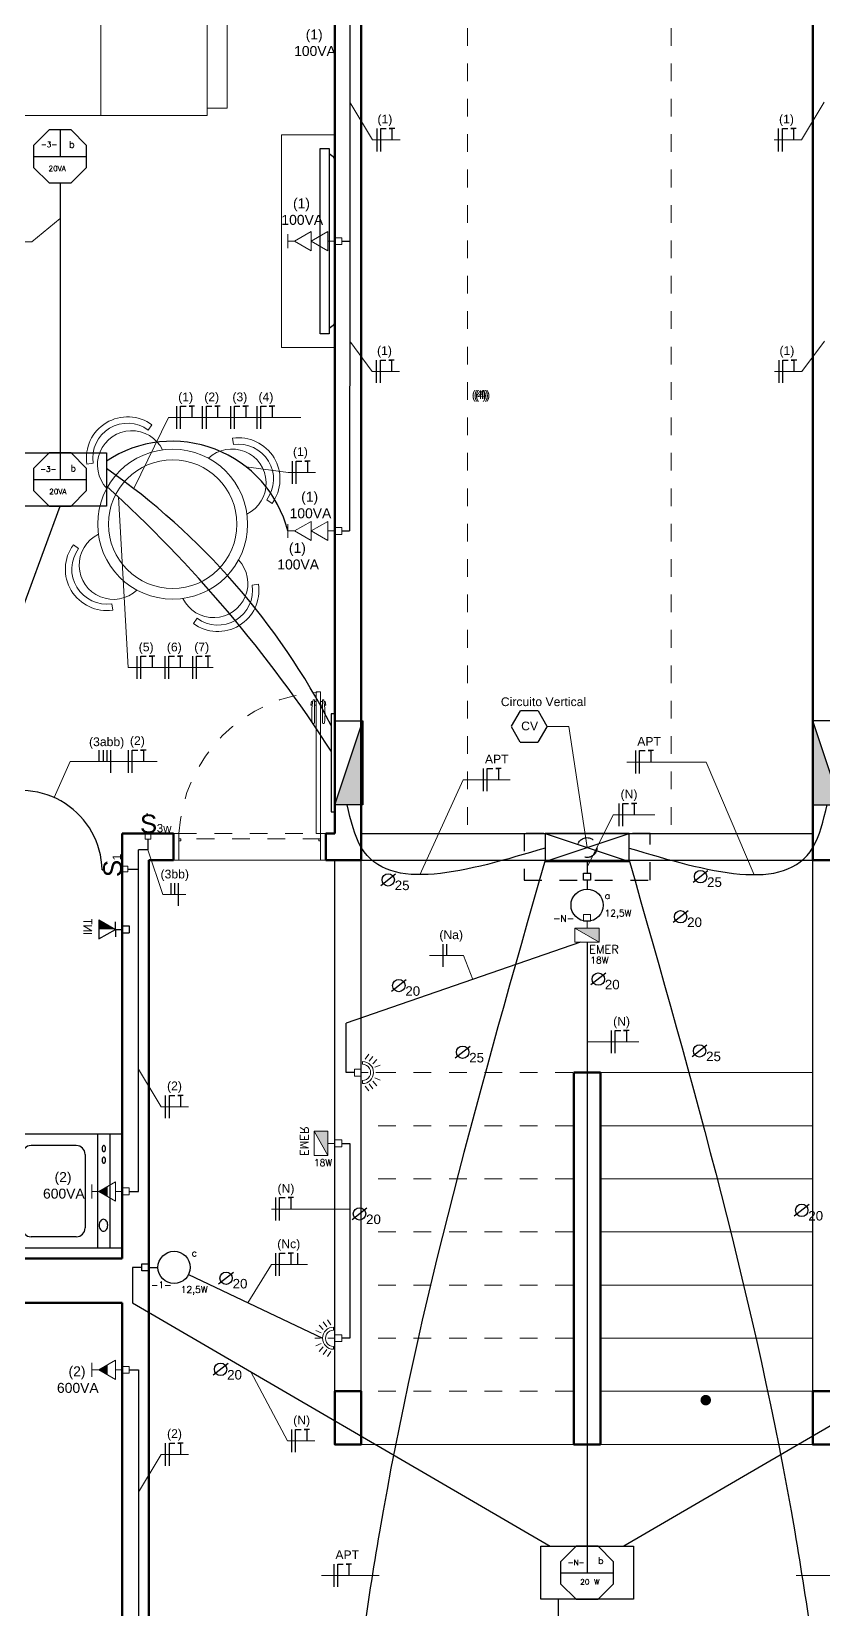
# Model space of a CAD drawing. Header units: inches. Extents: x 179598 to 179981, y 9195975 to 9196075.
# Drawn here: x 179669.38 to 179673.85, y 9196028.89 to 9196037.8 of the extents above; entities that cross this region are included whole.
import ezdxf

# ---------------------------------------------------------------- set-up
doc = ezdxf.new("R2010")
doc.units = ezdxf.units.IN
doc.header["$LTSCALE"] = 0.05
doc.header["$MEASUREMENT"] = 0
for name, pattern in [('CONTINU', [0]), ('DASH2', [0.75, 0.5, -0.25]), ('DASHED2', [0.375, 0.25, -0.125]), ('HIDDEN', [0.375, 0.25, -0.125]), ('HIDDEN2', [0.1875, 0.125, -0.0625])]:
    doc.linetypes.add(name, pattern=pattern)
for name, color, linetype, lineweight in [('Comunicação', 170, 'Continuous', 30), ('Eletrodutos', 220, 'Continuous', 25), ('ESQUADRIA', 7, 'Continuous', 5), ('FNT', 30, 'Continuous', 25), ('HACHURA', 7, 'Continuous', 0), ('HASTES', 250, 'Continuous', 25), ('NOTAS', 180, 'Continuous', 25), ('PAREDE', 7, 'Continuous', 50), ('PISO', 7, 'Continuous', 5), ('PROJEÇÃO', 7, 'DASHED2', 0), ('TamanhoEletroduto', 174, 'Continuous', 30)]:
    doc.layers.add(name, color=color, linetype=linetype, lineweight=lineweight)
for name, color, linetype in [('Electric', 10, 'Continuous'), ('ILUMINAÇÃO', 3, 'Continuous'), ('LAYOUT', 7, 'CONTINU'), ('LAYOUT_A. MOLHADAS', 7, 'Continuous'), ('PTF', 1, 'Continuous'), ('PTO', 1, 'Continuous'), ('TEP', 40, 'DASH2')]:
    doc.layers.add(name, color=color, linetype=linetype)
doc.styles.add('Cota', font='arial.ttf')
doc.styles.add('romans', font='romans.shx', dxfattribs={"width": 1.4})
doc.styles.get("Standard").update_dxf_attribs({"font": ''})
doc.styles.get('Standard').set_extended_font_data('txt.shx')

# ---------------------------------------------------------------- blocks, each defined once
blk = doc.blocks.new('maquina_lavar')
at = {"layer": 'LAYOUT_A. MOLHADAS'}
for p, q in [((0, 0.2975), (0, -0.2975)), ((0.635, 0.3225), (0.025, 0.3225)), ((0.495, 0.3225), (0.495, -0.3225)), ((0.565, 0.3225), (0.565, -0.3225)), ((0.635, 0.3225), (0.635, -0.3225)), ((0.07, 0.2075), (0.07, -0.2075)), ((0.375, 0.2575), (0.12, 0.2575)), ((0.425, 0.2075), (0.425, -0.2075)), ((0.375, -0.2575), (0.12, -0.2575)), ((0.635, -0.3225), (0.025, -0.3225))]:
    blk.add_line(p, q, dxfattribs=at)
for points in [[(0.5311, 0.2576, 0.158104), (0.5277, 0.2565, 0.106506), (0.5242, 0.2526, 0.071806), (0.5222, 0.2474, 0.05817), (0.5214, 0.2406, 0.05817), (0.5222, 0.2338, 0.071806), (0.5242, 0.2286, 0.106506), (0.5277, 0.2247, 0.158104), (0.5311, 0.2236, 0.158104), (0.5345, 0.2247, 0.106506), (0.5379, 0.2286, 0.071806), (0.54, 0.2338, 0.05817), (0.5408, 0.2406, 0.05817), (0.54, 0.2474, 0.071806), (0.5379, 0.2526, 0.106506), (0.5345, 0.2565, 0.158104)], [(0.5311, 0.192, 0.158104), (0.5277, 0.1909, 0.106506), (0.5242, 0.187, 0.071806), (0.5222, 0.1818, 0.05817), (0.5214, 0.175, 0.05817), (0.5222, 0.1682, 0.071806), (0.5242, 0.163, 0.106506), (0.5277, 0.1591, 0.158104), (0.5311, 0.158, 0.158104), (0.5345, 0.1591, 0.106506), (0.5379, 0.163, 0.071806), (0.54, 0.1682, 0.05817), (0.5408, 0.175, 0.05817), (0.54, 0.1818, 0.071806), (0.5379, 0.187, 0.106506), (0.5345, 0.1909, 0.158104)], [(0.5287, -0.1589, 0.132138), (0.5199, -0.1612, 0.106661), (0.5115, -0.1688, 0.083339), (0.5064, -0.1794, 0.072039), (0.5044, -0.1929, 0.072039), (0.5064, -0.2063, 0.083339), (0.5115, -0.2169, 0.106661), (0.5199, -0.2245, 0.132138), (0.5287, -0.2269, 0.132138), (0.5375, -0.2245, 0.106661), (0.5459, -0.2169, 0.083339), (0.551, -0.2063, 0.072039), (0.553, -0.1929, 0.072039), (0.551, -0.1794, 0.083339), (0.5459, -0.1688, 0.106661), (0.5375, -0.1612, 0.132138)]]:
    blk.add_lwpolyline(points, format="xyb", close=True, dxfattribs=at)
for centre, radius, start, end in [((0.025, 0.2975), 0.025, 90, 180), ((0.12, 0.2075), 0.05, 90, 180), ((0.375, 0.2075), 0.05, 0, 90), ((0.12, -0.2075), 0.05, 180, 270), ((0.375, -0.2075), 0.05, 270, 0), ((0.025, -0.2975), 0.025, 180, 270)]:
    blk.add_arc(centre, radius, start, end, dxfattribs=at)
blk = doc.blocks.new('PORTA80_PB')
at = {"layer": 'ESQUADRIA'}
for p, q in [((0.0036, 0.8955), (0.0002, 0.8755)), ((0.0105, 0.8955), (0.0036, 0.8955)), ((0.02, 0.9055), (0.0125, 0.9055)), ((0.02, 0.9055), (0.02, 0.7763)), ((0.03, 0.8955), (0.02, 0.8955)), ((0.055, 0.8955), (0.065, 0.8955)), ((0.065, 0.9055), (0.065, 0.7763)), ((0.065, 0.9055), (0.0725, 0.9055)), ((0.0745, 0.8955), (0.0814, 0.8955)), ((0.0814, 0.8955), (0.0848, 0.8755)), ((0.0075, 0.8755), (0.0002, 0.8755)), ((0.03, 0.8755), (0.02, 0.8755)), ((0.055, 0.8755), (0.065, 0.8755)), ((0.0775, 0.8755), (0.0848, 0.8755)), ((0.83, 0), (0.03, 0))]:
    blk.add_line(p, q, dxfattribs=at)
for points in [[(0.03, 0.15), (0.055, 0.15), (0.055, 0.95), (0.03, 0.95)], [(0, 0), (0.03, 0), (0.03, 0.15), (0, 0.15)], [(0.04, 0.11), (0.03, 0.11), (0.03, 0.12), (0.04, 0.12)], [(0.82, 0.12), (0.83, 0.12), (0.83, 0.11), (0.82, 0.11)], [(0.83, 0), (0.86, 0), (0.86, 0.15), (0.83, 0.15)]]:
    blk.add_lwpolyline(points, close=True, dxfattribs=at)
at = {"layer": 'ESQUADRIA', "linetype": 'HIDDEN2'}
blk.add_lwpolyline([(0.03, 0.12), (0.83, 0.12), (0.83, 0.15), (0.03, 0.15)], close=True, dxfattribs=at)
at = {"layer": 'ESQUADRIA'}
for centre, radius, start, end in [((0.4334, 0.8257), 0.4284, 169.26017, 186.65508), ((-0.3484, 0.8257), 0.4284, 353.34492, 10.73983), ((0.0139, 0.7771), 0.00614, 187.18725, 352.0859), ((0.0711, 0.7771), 0.00614, 187.9141, 352.81275)]:
    blk.add_arc(centre, radius, start, end, dxfattribs=at)
at = {"layer": 'ESQUADRIA', "linetype": 'HIDDEN', "ltscale": 0.4}
blk.add_arc((-0.0154, 0.1046), 0.8466, 3.07158, 86.92842, dxfattribs=at)
blk = doc.blocks.new('A$C71760755')
at = {"layer": 'LAYOUT', "lineweight": 20}
for p, q in [((0, 0.05), (0, 0.88)), ((0, 0.88), (1.76, 0.88)), ((1.76, 0.88), (1.76, 0.05)), ((0.14, 0), (0.14, 0.74)), ((0.14, 0.74), (1.62, 0.74)), ((0.88, 0.74), (0.88, 0)), ((1.62, 0.74), (1.62, 0)), ((0.14, 0.05), (0, 0.05)), ((1.62, 0.05), (1.76, 0.05)), ((0.14, 0), (1.62, 0))]:
    blk.add_line(p, q, dxfattribs=at)
blk = doc.blocks.new('A$C7D722421')
at = {"layer": 'LAYOUT', "lineweight": 20}
for points in [[(0.8981, 1.2136), (0.8649, 1.199, 0.666667), (0.5019, 1.192), (0.4682, 1.2053, -0.666667)], [(0.1378, 0.8649), (0.1232, 0.8981, 0.666667), (0.1315, 0.4682), (0.1448, 0.5019, -0.666667)], [(1.199, 0.4719), (1.2136, 0.4387, 0.666667), (1.2053, 0.8686), (1.192, 0.8349, -0.666667)], [(0.4719, 0.1378), (0.4387, 0.1232, 0.666667), (0.8686, 0.1315), (0.8349, 0.1448, -0.666667)]]:
    blk.add_lwpolyline(points, format="xyb", close=True, dxfattribs=at)
for radius in [0.4235, 0.363]:
    blk.add_circle((0.6684, 0.6684), radius, dxfattribs=at)
for centre, start, end in [((0.6857, 1.0745), 349.02539, 186.09004), ((0.2623, 0.6857), 79.02539, 276.09004), ((1.0745, 0.6511), 259.02539, 96.09004), ((0.6511, 0.2623), 169.02539, 6.09004)]:
    blk.add_arc(centre, 0.1936, start, end, dxfattribs=at)
blk = doc.blocks.new('A$C706E4DCE')
at = {"layer": 'LAYOUT'}
for p, q in [((0, 0), (0, 0.0498)), ((0, 0.0498), (1.046, 0.0498)), ((1.046, 0), (0, 0)), ((0.0462, 0.0728), (0.03, 0.0498)), ((0.0674, 0.0815), (0.9786, 0.0815)), ((0.9998, 0.0728), (1.016, 0.0498)), ((1.046, 0.0498), (1.046, 0))]:
    blk.add_line(p, q, dxfattribs=at)
for centre, start, end in [((0.0674, 0.0515), 90, 135), ((0.9786, 0.0515), 45, 90)]:
    blk.add_arc(centre, 0.03, start, end, dxfattribs=at)
blk = doc.blocks.new('Interruptor sensor de presença')
at = {"color": 1, "lineweight": 5}
for p, q in [((0, 0.0195), (-0.0391, 0.0195)), ((-0.0391, 0.0195), (-0.0391, -0.0195)), ((0, 0.0195), (0, -0.0195)), ((0.0388, 0), (0, 0)), ((0, -0.0195), (-0.0391, -0.0195))]:
    blk.add_line(p, q, dxfattribs=at)
at = {"color": 3, "lineweight": 5}
blk.add_arc((0.0065, 0.0001), 0.0625, 269.73081, 89.73081, dxfattribs=at)
at = {"layer": 'ILUMINAÇÃO', "lineweight": 5, "ltscale": 0.5}
for p, q in [((0.0217, 0.076), (0.0419, 0.1041)), ((0.0448, 0.0637), (0.065, 0.0918)), ((0.0068, 0.0626), (0.0068, 0.0471)), ((0.0647, 0.0494), (0.0884, 0.0747)), ((0.0765, 0.0299), (0.1068, 0.0428)), ((0.0814, 0.0005), (0.1127, 0.0005)), ((0.0068, -0.0449), (0.0069, -0.0624)), ((0.0217, -0.0757), (0.0419, -0.1038)), ((0.0448, -0.0635), (0.065, -0.0916)), ((0.0647, -0.0491), (0.0884, -0.0744)), ((0.0765, -0.0296), (0.1068, -0.0426)), ((0.0814, -0.0002), (0.1127, -0.0002))]:
    blk.add_line(p, q, dxfattribs=at)
blk.add_arc((0.0066, 0.0011), 0.046, 269.63464, 89.82699, dxfattribs=at)
blk = doc.blocks.new('TA60')
at = {"lineweight": 5}
for p, q in [((-0.139, 0.1), (0, 0.34)), ((-0.1, 0.44), (0.1, 0.44)), ((0, 0.44), (0, 0.34)), ((0.139, 0.1), (0, 0.34)), ((-0.139, 0.1), (0.139, 0.1)), ((-0.069, 0.22), (0.069, 0.22)), ((-0.05, 0), (-0.05, -0.1)), ((-0.05, 0), (0.05, 0)), ((0, 0.1), (0, 0)), ((0.05, 0), (0.05, -0.1)), ((-0.05, -0.1), (0.05, -0.1))]:
    blk.add_line(p, q, dxfattribs=at)
blk.add_lwpolyline([(0, 0.22, 0.139, 0, 0), (0, 0.34, 0, 0, 0)], format="xyseb", dxfattribs=at)
blk = doc.blocks.new('TTA30')
at = {"lineweight": 5}
for p, q in [((-0.139, 0.34), (0, 0.58)), ((-0.1, 0.68), (0.1, 0.68)), ((0, 0.68), (0, 0.58)), ((0.139, 0.34), (0, 0.58)), ((-0.139, 0.1), (0, 0.34)), ((-0.139, 0.34), (0.139, 0.34)), ((0.139, 0.1), (0, 0.34)), ((-0.139, 0.1), (0.139, 0.1)), ((-0.05, 0), (-0.05, -0.1)), ((-0.05, 0), (0.05, 0)), ((0, 0.1), (0, 0)), ((0.05, 0), (0.05, -0.1)), ((-0.05, -0.1), (0.05, -0.1))]:
    blk.add_line(p, q, dxfattribs=at)
blk = doc.blocks.new('TEL130')
for p, q in [((-0.139, 0.34), (0.139, 0.34)), ((-0.139, 0.34), (0, 0.1)), ((0.139, 0.34), (0, 0.1)), ((-0.05, 0), (-0.05, -0.1)), ((-0.05, 0), (0.05, 0)), ((0, 0.1), (0, 0)), ((0.05, 0), (0.05, -0.1)), ((-0.05, -0.1), (0.05, -0.1))]:
    blk.add_line(p, q)
blk.add_solid([(0, 0.34), (0, 0.1), (-0.139, 0.34)])
blk = doc.blocks.new('Iluminação1')
at = {"layer": 'ILUMINAÇÃO'}
for p, q in [((0, 0.15), (0, 0)), ((-0.15, 0), (0.15, 0))]:
    blk.add_line(p, q, dxfattribs=at)
blk.add_lwpolyline([(-0.0621, 0.15), (-0.15, 0.0621), (-0.15, -0.0621), (-0.0621, -0.15), (0.0621, -0.15), (0.15, -0.0621), (0.15, 0.0621), (0.0621, 0.15)], close=True, dxfattribs=at)
blk = doc.blocks.new('Iluminação2')
at = {"layer": 'ILUMINAÇÃO'}
for p, q in [((0, 0.15), (0, 0)), ((-0.15, 0), (0.15, 0))]:
    blk.add_line(p, q, dxfattribs=at)
for points in [[(-0.2621, 0.15), (0.2621, 0.15), (0.2621, -0.15), (-0.2621, -0.15)], [(-0.0621, 0.15), (-0.15, 0.0621), (-0.15, -0.0621), (-0.0621, -0.15), (0.0621, -0.15), (0.15, -0.0621), (0.15, 0.0621), (0.0621, 0.15)]]:
    blk.add_lwpolyline(points, close=True, dxfattribs=at)
blk = doc.blocks.new('QDC')
at = {"layer": 'Electric', "lineweight": 25}
h = blk.add_hatch(color=256, dxfattribs=at)
h.dxf.hatch_style = 1
h.paths.add_polyline_path([(0.3, 0), (-0.3, 0.2), (-0.3, 0)])
blk.add_line((-0.3, 0.2), (0.3, 0), dxfattribs=at)
for points in [[(-0.35, 0.2), (0.35, 0.2), (0.35, 0.225), (-0.35, 0.225)], [(-0.3, 0.2), (0.3, 0.2), (0.3, 0), (-0.3, 0)]]:
    blk.add_lwpolyline(points, close=True, dxfattribs=at)
blk = doc.blocks.new('Interruptor1W')
at = {"layer": 'ILUMINAÇÃO', "linetype": 'CONTINU', "lineweight": 20}
blk.add_lwpolyline([(179675.185, 9196027.421), (179675.224, 9196027.421), (179675.224, 9196027.46), (179675.185, 9196027.46)], close=True, dxfattribs=at)
at = {"layer": 'ILUMINAÇÃO', "linetype": 'CONTINU', "lineweight": 20, "attachment_point": 1, "style": 'Cota'}
for s, width, insert, char_height in [('S', 0.31922, (179675.149, 9196027.592), 0.128), ('1', 0.07511, (179675.265, 9196027.527), 0.0573)]:
    blk.add_mtext_dynamic_manual_height_columns(s, width=width, gutter_width=0.75, heights=[0], dxfattribs=dict(at, insert=insert, char_height=char_height))
blk = doc.blocks.new('Interruptor1')
at = {"layer": 'ILUMINAÇÃO', "linetype": 'CONTINU', "lineweight": 35}
blk.add_line((179678.133, 9196024.873), (179678.133, 9196024.883), dxfattribs=at)
at = {"layer": 'ILUMINAÇÃO', "linetype": 'CONTINU', "lineweight": 20}
blk.add_blockref('Interruptor1W', (2.933, -2.717), dxfattribs=at)
blk = doc.blocks.new('Interruptor3w')
at = {"layer": 'ILUMINAÇÃO', "linetype": 'CONTINU', "lineweight": 35}
blk.add_line((179682.1953, 9196035.1734), (179682.2027, 9196035.1734), dxfattribs=at)
at = {"layer": 'ILUMINAÇÃO', "linetype": 'CONTINU', "lineweight": 20}
blk.add_lwpolyline([(179682.0571, 9196035.1856), (179682.0571, 9196035.1537), (179682.089, 9196035.1537), (179682.089, 9196035.1856)], close=True, dxfattribs=at)
at = {"layer": 'ILUMINAÇÃO', "linetype": 'CONTINU', "lineweight": 20, "attachment_point": 1, "rotation": 270, "style": 'Cota'}
for s, width, insert, char_height in [('S', 0.319218, (179682.1967, 9196035.2149), 0.1043), ('3w', 0.07511, (179682.1432, 9196035.1199), 0.04682)]:
    blk.add_mtext_dynamic_manual_height_columns(s, width=width, gutter_width=0.75, heights=[0], dxfattribs=dict(at, insert=insert, char_height=char_height))
blk = doc.blocks.new('ie')
at = {"lineweight": 5}
for p, q in [((0, 0.05), (-0.1, 0.05)), ((-0.1, 0.05), (-0.1, -0.05)), ((0, 0.05), (0, -0.05)), ((0.1, 0), (0, 0)), ((0.1, 0.175), (0.1, -0.175)), ((0.1, 0.175), (0.3, 0.175)), ((0.1, -0.175), (0.3, 0.175)), ((0.3, 0.175), (0.3, -0.175)), ((0, -0.05), (-0.1, -0.05)), ((0.1, -0.175), (0.3, -0.175))]:
    blk.add_line(p, q, dxfattribs=at)
blk.add_solid([(0.1, 0.175), (0.3, 0.175), (0.1, -0.175), (0.2, 0)], dxfattribs=at)

msp = doc.modelspace()

# ---------------------------------------------------------------- hatches: boundary and pattern name
at = {"layer": 'HACHURA'}
h = msp.add_hatch(color=256, dxfattribs=at)
h.dxf.hatch_style = 1
edge = h.paths.add_edge_path()
edge.add_arc((179673.1894, 9196030.069), 0.03, 0, 360)

# ---------------------------------------------------------------- linework, layer by layer
at = {"color": 1}
for p, q in [((179672.5191, 9196033.0068), (179672.5191, 9196032.9551)), ((179670.0441, 9196030.819), (179670.0958, 9196030.819))]:
    msp.add_line(p, q, dxfattribs=at)
for points in [[(179672.5386, 9196033.0458), (179672.5386, 9196033.0068), (179672.4996, 9196033.0068), (179672.4996, 9196033.0459)], [(179670.0051, 9196030.8385), (179670.0441, 9196030.8385), (179670.0441, 9196030.7995), (179670.0051, 9196030.7995)]]:
    msp.add_lwpolyline(points, close=True, dxfattribs=at)
for centre in [(179672.5191, 9196032.8643), (179670.1866, 9196030.819)]:
    msp.add_circle(centre, 0.0908, dxfattribs=at)
at = {"layer": 'Electric', "lineweight": 25}
for p, q in [((179672.282, 9196033.1109), (179672.7562, 9196033.269)), ((179672.282, 9196033.269), (179672.7562, 9196033.1109))]:
    msp.add_line(p, q, dxfattribs=at)
at = {"layer": 'Electric', "linetype": 'HIDDEN2', "lineweight": 25}
msp.add_lwpolyline([(179672.1635, 9196033.0068), (179672.8747, 9196033.0068), (179672.8747, 9196033.269), (179672.1635, 9196033.269)], close=True, dxfattribs=at)
at = {"layer": 'Electric', "lineweight": 25}
msp.add_lwpolyline([(179672.282, 9196033.1109), (179672.7562, 9196033.1109), (179672.7562, 9196033.269), (179672.282, 9196033.269)], close=True, dxfattribs=at)
at = {"layer": 'Eletrodutos', "linetype": 'CONTINU', "lineweight": 30}
for p, q in [((179671.1794, 9196037.869), (179671.1794, 9196036.6149)), ((179669.5426, 9196036.944), (179669.5426, 9196035.419)), ((179671.1332, 9196036.6149), (179671.1794, 9196036.6149)), ((179671.1794, 9196036.6149), (179671.1774, 9196034.9783)), ((179668.9941, 9196033.6252), (179669.5426, 9196035.119)), ((179671.1332, 9196034.9783), (179671.1774, 9196034.9783)), ((179670.0391, 9196033.2359), (179670.0391, 9196033.1776)), ((179669.985, 9196033.1356), (179669.985, 9196033.1776)), ((179670.0391, 9196033.1776), (179669.985, 9196033.1776)), ((179669.985, 9196033.0684), (179669.985, 9196033.1356)), ((179669.926, 9196033.0684), (179669.985, 9196033.0684)), ((179669.985, 9196032.728), (179669.985, 9196033.0684)), ((179669.985, 9196031.2479), (179669.985, 9196032.728)), ((179672.4823, 9196032.6563), (179671.1593, 9196032.1977)), ((179672.5191, 9196032.6563), (179672.5191, 9196029.244)), ((179671.1593, 9196031.919), (179671.1593, 9196032.1977)), ((179671.205, 9196031.919), (179671.1593, 9196031.919)), ((179669.9332, 9196031.2479), (179669.985, 9196031.2479)), ((179670.2676, 9196030.7779), (179671.0251, 9196030.4191)), ((179669.9332, 9196030.2401), (179669.985, 9196030.2401)), ((179669.985, 9196030.2401), (179669.985, 9196028.7599)), ((179672.3567, 9196028.944), (179672.3567, 9196028.3027))]:
    msp.add_line(p, q, dxfattribs=at)
at = {"layer": 'Eletrodutos', "linetype": 'CONTINU', "lineweight": 20}
for p, q in [((179673.7941, 9196033.269), (179671.2441, 9196033.269)), ((179672.7562, 9196033.1868), (179672.7562, 9196033.119))]:
    msp.add_line(p, q, dxfattribs=at)
at = {"layer": 'Eletrodutos', "linetype": 'HIDDEN', "lineweight": 30}
msp.add_line((179672.5191, 9196033.1109), (179672.5191, 9196033.0459), dxfattribs=at)
at = {"layer": 'Eletrodutos', "color": 32, "linetype": 'HIDDEN', "lineweight": 30, "true_color": 0xcd6928}
msp.add_lwpolyline([(179672.1408, 9196033.9632), (179672.0895, 9196033.8744), (179672.1408, 9196033.7856), (179672.2433, 9196033.7856), (179672.2945, 9196033.8744), (179672.2433, 9196033.9632)], close=True, dxfattribs=at)
at = {"layer": 'Eletrodutos', "linetype": 'CONTINU', "lineweight": 30}
for points in [[(179671.1332, 9196031.519), (179671.1785, 9196031.519), (179671.1785, 9196030.419), (179671.1332, 9196030.419)], [(179670.005, 9196030.819), (179669.9514, 9196030.819), (179669.9514, 9196030.619), (179672.3115, 9196029.244)], [(179675.0332, 9196030.819), (179675.0868, 9196030.819), (179675.0868, 9196030.619), (179672.7267, 9196029.244)]]:
    msp.add_lwpolyline(points, dxfattribs=at)
at = {"layer": 'Eletrodutos', "linetype": 'HIDDEN', "lineweight": 30}
msp.add_circle((179672.5191, 9196033.19), 0.056, dxfattribs=at)
at = {"layer": 'Eletrodutos', "linetype": 'CONTINU', "lineweight": 30, "ltscale": 0.05}
msp.add_arc((179670.1768, 9196034.8124), 0.6725, 14.28423, 123.58674, dxfattribs=at)
at = {"layer": 'Eletrodutos', "linetype": 'CONTINU', "lineweight": 30}
for centre, radius, start, end in [((179667.4994, 9196032.0348), 4.0225, 27.28505, 55.0329), ((179664.7482, 9196029.655), 7.5274, 32.81676, 47.79835), ((179669.3232, 9196033.0545), 0.4573, 1.27343, 113.06276)]:
    msp.add_arc(centre, radius, start, end, dxfattribs=at)
at = {"layer": 'Eletrodutos', "lineweight": 30}
for points in [[(179672.282, 9196033.1868), (179671.2441, 9196033.19), (179671.1633, 9196033.4319)], [(179672.7562, 9196033.1868), (179673.7941, 9196033.19), (179673.8749, 9196033.4319)]]:
    msp.add_spline(points, degree=3, dxfattribs=at)
at = {"layer": 'Eletrodutos', "linetype": 'CONTINU', "lineweight": 30}
for points in [[(179672.282, 9196033.119), (179671.3464, 9196029.3243), (179671.16, 9196028.0561)], [(179672.7562, 9196033.119), (179673.6919, 9196029.3243), (179673.8782, 9196028.0561)]]:
    msp.add_spline(points, degree=3, dxfattribs=at)
at = {"layer": 'FNT', "linetype": 'CONTINU', "lineweight": 30}
for p, q in [((179671.3312, 9196037.2509), (179671.3312, 9196037.1224)), ((179673.5991, 9196037.2509), (179673.5991, 9196037.1224)), ((179671.3289, 9196035.9435), (179671.3289, 9196035.8149)), ((179673.6014, 9196035.9435), (179673.6014, 9196035.8149)), ((179670.2004, 9196035.6833), (179670.2004, 9196035.5547)), ((179670.346, 9196035.6833), (179670.346, 9196035.5547)), ((179670.5049, 9196035.6833), (179670.5049, 9196035.5547)), ((179670.6539, 9196035.6833), (179670.6539, 9196035.5547)), ((179670.8539, 9196035.3724), (179670.8539, 9196035.2439)), ((179669.9759, 9196034.2708), (179669.9759, 9196034.1422)), ((179670.1348, 9196034.2708), (179670.1348, 9196034.1422)), ((179670.2911, 9196034.2708), (179670.2911, 9196034.1422)), ((179669.7615, 9196033.74), (179669.7615, 9196033.6757)), ((179669.7869, 9196033.74), (179669.7869, 9196033.6757)), ((179669.8073, 9196033.74), (179669.8073, 9196033.6757)), ((179669.9273, 9196033.74), (179669.9273, 9196033.6115)), ((179672.7928, 9196033.7374), (179672.7928, 9196033.6088)), ((179671.9326, 9196033.6374), (179671.9326, 9196033.5088)), ((179672.6985, 9196033.4397), (179672.6985, 9196033.3111)), ((179670.1682, 9196032.9895), (179670.1682, 9196032.9252)), ((179670.1887, 9196032.9895), (179670.1887, 9196032.9252)), ((179671.7046, 9196032.6453), (179671.7046, 9196032.5167)), ((179672.655, 9196032.1566), (179672.655, 9196032.028)), ((179670.1368, 9196031.7903), (179670.1368, 9196031.6617)), ((179670.7597, 9196031.2128), (179670.7597, 9196031.0843)), ((179670.7597, 9196030.8995), (179670.7597, 9196030.7709)), ((179670.8498, 9196029.9039), (179670.8498, 9196029.7753)), ((179670.1368, 9196029.8262), (179670.1368, 9196029.6977)), ((179671.088, 9196029.143), (179671.088, 9196029.0145))]:
    msp.add_line(p, q, dxfattribs=at)
for points in [[(179671.3543, 9196037.1224), (179671.3543, 9196037.2509), (179671.3852, 9196037.2509)], [(179671.4328, 9196037.2509), (179671.4019, 9196037.2509), (179671.4173, 9196037.2509), (179671.4173, 9196037.1866)], [(179673.6221, 9196037.1224), (179673.6221, 9196037.2509), (179673.653, 9196037.2509)], [(179673.7006, 9196037.2509), (179673.6697, 9196037.2509), (179673.6852, 9196037.2509), (179673.6852, 9196037.1866)], [(179671.3519, 9196035.8149), (179671.3519, 9196035.9435), (179671.3828, 9196035.9435)], [(179671.4304, 9196035.9435), (179671.3995, 9196035.9435), (179671.415, 9196035.9435), (179671.415, 9196035.8792)], [(179673.6245, 9196035.8149), (179673.6245, 9196035.9435), (179673.6554, 9196035.9435)], [(179673.703, 9196035.9435), (179673.6721, 9196035.9435), (179673.6875, 9196035.9435), (179673.6875, 9196035.8792)], [(179670.2235, 9196035.5547), (179670.2235, 9196035.6833), (179670.2544, 9196035.6833)], [(179670.302, 9196035.6833), (179670.271, 9196035.6833), (179670.2865, 9196035.6833), (179670.2865, 9196035.619)], [(179670.3691, 9196035.5547), (179670.3691, 9196035.6833), (179670.4, 9196035.6833)], [(179670.4475, 9196035.6833), (179670.4166, 9196035.6833), (179670.4321, 9196035.6833), (179670.4321, 9196035.619)], [(179670.528, 9196035.5547), (179670.528, 9196035.6833), (179670.5589, 9196035.6833)], [(179670.6065, 9196035.6833), (179670.5756, 9196035.6833), (179670.591, 9196035.6833), (179670.591, 9196035.619)], [(179670.677, 9196035.5547), (179670.677, 9196035.6833), (179670.7079, 9196035.6833)], [(179670.7554, 9196035.6833), (179670.7245, 9196035.6833), (179670.74, 9196035.6833), (179670.74, 9196035.619)], [(179670.877, 9196035.2439), (179670.877, 9196035.3724), (179670.9079, 9196035.3724)], [(179670.9555, 9196035.3724), (179670.9246, 9196035.3724), (179670.94, 9196035.3724), (179670.94, 9196035.3082)], [(179669.999, 9196034.1422), (179669.999, 9196034.2708), (179670.0299, 9196034.2708)], [(179670.0774, 9196034.2708), (179670.0465, 9196034.2708), (179670.062, 9196034.2708), (179670.062, 9196034.2065)], [(179670.1579, 9196034.1422), (179670.1579, 9196034.2708), (179670.1888, 9196034.2708)], [(179670.2364, 9196034.2708), (179670.2055, 9196034.2708), (179670.2209, 9196034.2708), (179670.2209, 9196034.2065)], [(179670.3142, 9196034.1422), (179670.3142, 9196034.2708), (179670.3451, 9196034.2708)], [(179670.3926, 9196034.2708), (179670.3617, 9196034.2708), (179670.3772, 9196034.2708), (179670.3772, 9196034.2065)], [(179669.8304, 9196033.6115), (179669.8304, 9196033.74), (179669.8304, 9196033.74)], [(179669.9504, 9196033.6115), (179669.9504, 9196033.74), (179669.9813, 9196033.74)], [(179670.0288, 9196033.74), (179669.9979, 9196033.74), (179670.0134, 9196033.74), (179670.0134, 9196033.6757)], [(179672.8159, 9196033.6088), (179672.8159, 9196033.7374), (179672.8468, 9196033.7374)], [(179672.8943, 9196033.7374), (179672.8634, 9196033.7374), (179672.8789, 9196033.7374), (179672.8789, 9196033.6731)], [(179671.9557, 9196033.5088), (179671.9557, 9196033.6374), (179671.9866, 9196033.6374)], [(179672.0341, 9196033.6374), (179672.0032, 9196033.6374), (179672.0187, 9196033.6374), (179672.0187, 9196033.5731)], [(179672.7216, 9196033.3111), (179672.7216, 9196033.4397), (179672.7525, 9196033.4397)], [(179672.8001, 9196033.4397), (179672.7692, 9196033.4397), (179672.7846, 9196033.4397), (179672.7846, 9196033.3754)], [(179670.2118, 9196032.8609), (179670.2118, 9196032.9895), (179670.2118, 9196032.9895)], [(179671.7277, 9196032.581), (179671.7277, 9196032.6453), (179671.7277, 9196032.6453)], [(179671.7277, 9196032.581), (179671.7277, 9196032.6453), (179671.7277, 9196032.6453)], [(179672.6781, 9196032.028), (179672.6781, 9196032.1566), (179672.709, 9196032.1566)], [(179672.7566, 9196032.1566), (179672.7257, 9196032.1566), (179672.7411, 9196032.1566), (179672.7411, 9196032.0923)], [(179670.1599, 9196031.6617), (179670.1599, 9196031.7903), (179670.1908, 9196031.7903)], [(179670.2384, 9196031.7903), (179670.2075, 9196031.7903), (179670.2229, 9196031.7903), (179670.2229, 9196031.726)], [(179670.7828, 9196031.0843), (179670.7828, 9196031.2128), (179670.8137, 9196031.2128)], [(179670.8612, 9196031.2128), (179670.8303, 9196031.2128), (179670.8458, 9196031.2128), (179670.8458, 9196031.1485)], [(179670.7828, 9196030.7709), (179670.7828, 9196030.8995), (179670.8137, 9196030.8995)], [(179670.8612, 9196030.8995), (179670.8303, 9196030.8995), (179670.8458, 9196030.8995), (179670.8458, 9196030.8352)], [(179670.8848, 9196030.8352), (179670.8848, 9196030.8995), (179670.8848, 9196030.8995)], [(179670.8848, 9196030.8352), (179670.8848, 9196030.8995), (179670.8848, 9196030.8995)], [(179670.8729, 9196029.7753), (179670.8729, 9196029.9039), (179670.9038, 9196029.9039)], [(179670.9514, 9196029.9039), (179670.9205, 9196029.9039), (179670.9359, 9196029.9039), (179670.9359, 9196029.8396)], [(179670.1599, 9196029.6977), (179670.1599, 9196029.8262), (179670.1908, 9196029.8262)], [(179670.2384, 9196029.8262), (179670.2075, 9196029.8262), (179670.2229, 9196029.8262), (179670.2229, 9196029.762)], [(179671.1111, 9196029.0145), (179671.1111, 9196029.143), (179671.142, 9196029.143)], [(179671.1896, 9196029.143), (179671.1587, 9196029.143), (179671.1741, 9196029.143), (179671.1741, 9196029.0787)]]:
    msp.add_lwpolyline(points, dxfattribs=at)
at = {"layer": 'HASTES', "linetype": 'CONTINU', "lineweight": 20}
for p, q in [((179669.3826, 9196036.6111), (179669.5426, 9196036.7435)), ((179670.1547, 9196035.619), (179669.9593, 9196035.2175)), ((179669.9267, 9196034.2065), (179669.8731, 9196035.1684)), ((179672.4167, 9196033.8744), (179672.5191, 9196033.19)), ((179673.1909, 9196033.6731), (179673.463, 9196033.036)), ((179671.8196, 9196033.5731), (179671.5752, 9196033.036)), ((179672.5191, 9196033.0784), (179672.667, 9196033.3754)), ((179671.8216, 9196032.581), (179671.8745, 9196032.4456))]:
    msp.add_line(p, q, dxfattribs=at)
at = {"layer": 'HASTES', "linetype": 'CONTINU', "lineweight": 20, "ltscale": 0.05}
msp.add_line((179669.6001, 9196033.6757), (179669.5094, 9196033.4722), dxfattribs=at)
at = {"layer": 'HASTES', "linetype": 'CONTINU', "lineweight": 20}
for points in [[(179671.1794, 9196037.3994), (179671.3078, 9196037.1866), (179671.4626, 9196037.1866)], [(179673.8588, 9196037.3994), (179673.7304, 9196037.1866), (179673.5756, 9196037.1866)], [(179669.2153, 9196036.6111), (179669.2153, 9196036.6111), (179669.3826, 9196036.6111)], [(179671.1787, 9196036.0495), (179671.3055, 9196035.8792), (179671.4602, 9196035.8792)], [(179673.8595, 9196036.0495), (179673.7328, 9196035.8792), (179673.578, 9196035.8792)], [(179670.9021, 9196035.619), (179670.9021, 9196035.619), (179670.1547, 9196035.619)], [(179670.594, 9196035.3398), (179670.8305, 9196035.3082), (179670.9853, 9196035.3082)], [(179670.4083, 9196034.2065), (179670.4083, 9196034.2065), (179669.9267, 9196034.2065)], [(179672.4167, 9196033.8744), (179672.4167, 9196033.8744), (179672.2945, 9196033.8744)], [(179669.6001, 9196033.6757), (179669.6001, 9196033.6757), (179670.0921, 9196033.6757)], [(179672.7438, 9196033.6731), (179672.7438, 9196033.6731), (179673.1909, 9196033.6731)], [(179672.0839, 9196033.5731), (179672.0839, 9196033.5731), (179671.8196, 9196033.5731)], [(179672.667, 9196033.3754), (179672.667, 9196033.3754), (179672.9022, 9196033.3754)], [(179670.0391, 9196033.1776), (179670.1236, 9196032.9252), (179670.2528, 9196032.9252)], [(179671.6287, 9196032.581), (179671.6287, 9196032.581), (179671.8216, 9196032.581)], [(179672.5191, 9196032.0923), (179672.5191, 9196032.0923), (179672.8105, 9196032.0923)], [(179669.985, 9196031.9388), (179670.1134, 9196031.726), (179670.2682, 9196031.726)], [(179670.7363, 9196031.1485), (179670.7363, 9196031.1485), (179671.1785, 9196031.1485)], [(179670.603, 9196030.6191), (179670.7363, 9196030.8352), (179670.9398, 9196030.8352)], [(179670.6198, 9196030.2295), (179670.8264, 9196029.8396), (179670.9812, 9196029.8396)], [(179669.985, 9196029.5492), (179670.1134, 9196029.762), (179670.2682, 9196029.762)], [(179671.3443, 9196029.0787), (179671.3443, 9196029.0787), (179671.0195, 9196029.0787)], [(179673.6999, 9196029.0789), (179673.6999, 9196029.0789), (179674.0187, 9196029.0787)]]:
    msp.add_lwpolyline(points, dxfattribs=at)
at = {"layer": 'LAYOUT', "lineweight": 20}
for p, q in [((179670.7941, 9196037.2149), (179670.7941, 9196036.0149)), ((179671.0941, 9196037.2149), (179670.7941, 9196037.2149)), ((179671.0941, 9196036.0149), (179670.7941, 9196036.0149))]:
    msp.add_line(p, q, dxfattribs=at)
at = {"layer": 'PAREDE'}
for p, q in [((179671.2441, 9196038.219), (179671.2441, 9196033.119)), ((179673.7941, 9196038.219), (179673.7941, 9196033.119)), ((179671.0941, 9196038.069), (179671.0941, 9196033.269)), ((179669.8941, 9196033.269), (179669.8941, 9196030.869)), ((179670.1841, 9196033.269), (179669.8941, 9196033.269)), ((179670.1841, 9196033.269), (179670.1841, 9196033.119)), ((179671.0441, 9196033.269), (179671.0441, 9196033.119)), ((179671.0941, 9196033.269), (179671.0441, 9196033.269)), ((179670.1841, 9196033.119), (179670.0441, 9196033.119)), ((179670.0441, 9196028.369), (179670.0441, 9196033.119)), ((179671.2441, 9196033.119), (179671.0441, 9196033.119)), ((179673.7941, 9196033.119), (179673.9941, 9196033.119)), ((179669.8941, 9196030.869), (179668.0941, 9196030.869)), ((179669.8941, 9196030.619), (179668.0941, 9196030.619)), ((179669.8941, 9196028.219), (179669.8941, 9196030.619))]:
    msp.add_line(p, q, dxfattribs=at)
at = {"layer": 'PAREDE', "lineweight": 30}
for p, q in [((179671.2441, 9196033.269), (179673.7941, 9196033.269)), ((179671.0941, 9196029.919), (179671.0941, 9196033.119)), ((179671.2441, 9196033.119), (179673.7941, 9196033.119)), ((179671.2441, 9196029.919), (179671.2441, 9196033.119)), ((179673.7941, 9196029.919), (179673.7941, 9196033.119)), ((179671.2441, 9196029.819), (179671.0941, 9196029.819)), ((179673.7894, 9196029.819), (179673.9394, 9196029.819))]:
    msp.add_line(p, q, dxfattribs=at)
at = {"layer": 'PAREDE'}
for points in [[(179672.4441, 9196031.919), (179672.5941, 9196031.919), (179672.5941, 9196029.819), (179672.4441, 9196029.819)], [(179671.0941, 9196030.119), (179671.2441, 9196030.119), (179671.2441, 9196029.819), (179671.0941, 9196029.819)], [(179673.7941, 9196030.119), (179673.9441, 9196030.119), (179673.9441, 9196029.819), (179673.7941, 9196029.819)]]:
    msp.add_lwpolyline(points, close=True, dxfattribs=at)
at = {"layer": 'PISO'}
for p, q in [((179673.7941, 9196033.119), (179671.2441, 9196033.119)), ((179671.2441, 9196033.119), (179671.2441, 9196029.919)), ((179673.7941, 9196033.119), (179673.7941, 9196029.919)), ((179672.4441, 9196031.919), (179672.4441, 9196029.819)), ((179673.7894, 9196031.919), (179672.5894, 9196031.919)), ((179672.5941, 9196031.919), (179672.5941, 9196029.819)), ((179673.7894, 9196031.619), (179672.5894, 9196031.619)), ((179673.7894, 9196031.319), (179672.5894, 9196031.319)), ((179673.7894, 9196031.019), (179672.5894, 9196031.019)), ((179673.7894, 9196030.719), (179672.5894, 9196030.719)), ((179673.7894, 9196030.419), (179672.5894, 9196030.419)), ((179673.7894, 9196030.119), (179672.5894, 9196030.119)), ((179673.7894, 9196029.819), (179671.2394, 9196029.819))]:
    msp.add_line(p, q, dxfattribs=at)
at = {"layer": 'PROJEÇÃO'}
for p, q in [((179672.4394, 9196031.919), (179671.2394, 9196031.919)), ((179672.4394, 9196031.619), (179671.2394, 9196031.619)), ((179672.4394, 9196031.319), (179671.2394, 9196031.319)), ((179672.4394, 9196031.019), (179671.2394, 9196031.019)), ((179672.4394, 9196030.719), (179671.2394, 9196030.719)), ((179672.4394, 9196030.419), (179671.2394, 9196030.419)), ((179672.4394, 9196030.119), (179671.2394, 9196030.119))]:
    msp.add_line(p, q, dxfattribs=at)
for points in [[(179671.8441, 9196028.219), (179671.8441, 9196022.019), (179663.8941, 9196022.019), (179663.8941, 9196025.919), (179663.8941, 9196025.919), (179663.8941, 9196026.519), (179663.8941, 9196026.519), (179663.8941, 9196030.419), (179663.8941, 9196030.419), (179663.8941, 9196031.069), (179663.8941, 9196031.069), (179663.8941, 9196034.969), (179663.8941, 9196034.969), (179663.8941, 9196035.569), (179663.8941, 9196035.569), (179663.8941, 9196039.469), (179668.6941, 9196039.469), (179668.6941, 9196038.819), (179671.8441, 9196038.819), (179671.8441, 9196033.269)], [(179672.9941, 9196028.219), (179672.9941, 9196022.019), (179680.9441, 9196022.019), (179680.9441, 9196025.919), (179680.9441, 9196025.919), (179680.9441, 9196026.469), (179680.9441, 9196026.469), (179680.9441, 9196030.419), (179680.9441, 9196030.419), (179680.9441, 9196031.069), (179680.9441, 9196031.069), (179680.9441, 9196034.969), (179680.9441, 9196034.969), (179680.9441, 9196035.569), (179680.9441, 9196035.569), (179680.9441, 9196039.469), (179676.1441, 9196039.469), (179676.1441, 9196038.819), (179672.9941, 9196038.819), (179672.9941, 9196033.269)]]:
    msp.add_lwpolyline(points, dxfattribs=at)
at = {"layer": 'PTF', "ltscale": 10}
for q in [(179669.855, 9196032.7699), (179669.855, 9196032.6862)]:
    msp.add_line((179669.855, 9196032.728), q, dxfattribs=at)
at = {"layer": 'TamanhoEletroduto', "linetype": 'CONTINU'}
for p, q in [((179671.4378, 9196033.0402), (179671.3541, 9196032.9746)), ((179673.2017, 9196033.0585), (179673.1179, 9196032.9929)), ((179673.0891, 9196032.8318), (179673.0053, 9196032.7662)), ((179671.4977, 9196032.4432), (179671.4139, 9196032.3776)), ((179672.6243, 9196032.4798), (179672.5406, 9196032.4142)), ((179671.8583, 9196032.0669), (179671.7746, 9196032.0014)), ((179673.1962, 9196032.0741), (179673.1125, 9196032.0085)), ((179673.7732, 9196031.174), (179673.6894, 9196031.1084)), ((179671.2758, 9196031.1539), (179671.1921, 9196031.0883)), ((179670.5222, 9196030.7903), (179670.4384, 9196030.7247)), ((179670.4913, 9196030.2759), (179670.4075, 9196030.2103))]:
    msp.add_line(p, q, dxfattribs=at)
for centre in [(179671.396, 9196033.0074), (179673.1598, 9196033.0257), (179673.0472, 9196032.799), (179671.4558, 9196032.4104), (179672.5824, 9196032.447), (179671.8164, 9196032.0342), (179673.1544, 9196032.0413), (179673.7313, 9196031.1412), (179671.2339, 9196031.1211), (179670.4803, 9196030.7575), (179670.4494, 9196030.2431)]:
    msp.add_circle(centre, 0.035, dxfattribs=at)

# ---------------------------------------------------------------- block references
at = {"layer": 'Comunicação', "linetype": 'CONTINU', "lineweight": 30, "rotation": 90}
msp.add_blockref('Interruptor3w', (9375705.2088, 9016351.1799), dxfattribs=at)
at = {"layer": 'Electric', "lineweight": 30, "yscale": 0.7902559531939587, "zscale": 0.7902559531939587}
for p, xscale, rotation in [((179671.2522, 9196033.669), 0.7902559531939587, 89.99999999999999), ((179673.7941, 9196033.669), -0.7902559531939587, 270)]:
    msp.add_blockref('QDC', p, dxfattribs=dict(at, xscale=xscale, rotation=rotation))
at = {"layer": 'Eletrodutos'}
for p in [(179669.5426, 9196035.269), (179672.5191, 9196029.094)]:
    msp.add_blockref('Iluminação2', p, dxfattribs=at)
at = {"layer": 'ESQUADRIA', "xscale": -1}
msp.add_blockref('PORTA80_PB', (179671.0441, 9196033.119), dxfattribs=at)
at = {"layer": 'ILUMINAÇÃO', "linetype": 'CONTINU', "lineweight": 40, "xscale": 0.817129049023036, "yscale": 0.817129049023036, "zscale": 0.817129049023036, "rotation": 90}
msp.add_blockref('Interruptor1', (7694008.8475, 9049212.8429), dxfattribs=at)
at = {"layer": 'ILUMINAÇÃO', "linetype": 'CONTINU', "lineweight": 20}
msp.add_blockref('Interruptor sensor de presença', (179671.2441, 9196031.919), dxfattribs=at)
at = {"layer": 'ILUMINAÇÃO', "linetype": 'CONTINU', "lineweight": 20, "rotation": 180}
msp.add_blockref('Interruptor sensor de presença', (179671.0941, 9196030.419), dxfattribs=at)
at = {"layer": 'LAYOUT', "lineweight": 20, "xscale": 0.8108108108234866, "yscale": 0.8108108108234866, "zscale": 0.8108108108234866}
msp.add_blockref('A$C71760755', (179669.0596, 9196037.3255), dxfattribs=at)
at = {"layer": 'LAYOUT', "rotation": 270}
msp.add_blockref('A$C706E4DCE', (179671.0126, 9196037.1379), dxfattribs=at)
at = {"layer": 'LAYOUT', "lineweight": 20, "xscale": -1, "rotation": 212.2138897506412}
msp.add_blockref('A$C7D722421', (179669.2569, 9196035.2258), dxfattribs=at)
at = {"layer": 'LAYOUT_A. MOLHADAS'}
msp.add_blockref('maquina_lavar', (179669.2591, 9196031.2494), dxfattribs=at)
at = {"layer": 'PTF', "xscale": -0.3906251953125022, "yscale": 0.3906251953125022, "zscale": 0.3906251953125022, "rotation": 90}
msp.add_blockref('TEL130', (179669.8941, 9196032.728), dxfattribs=at)
at = {"layer": 'PTO', "yscale": 0.3906251953034037, "zscale": 0.3906251953034037}
for name, p, xscale, rotation in [('TTA30', (179671.0941, 9196036.6149), -0.3906251953034037, 90), ('TTA30', (179671.0941, 9196034.9783), -0.3906251953034037, 90), ('TA60', (179669.8941, 9196031.2479), -0.3906251953034037, 90), ('TA60', (179669.8941, 9196030.2401), 0.3906251953034037, 90.00000000000001)]:
    msp.add_blockref(name, p, dxfattribs=dict(at, xscale=xscale, rotation=rotation))
at = {"layer": 'PTO', "linetype": 'Continuous', "xscale": 0.3906251953124951, "yscale": 0.3906251953124951, "zscale": 0.3906251953124951, "rotation": 270}
msp.add_blockref('ie', (179672.5191, 9196032.7735), dxfattribs=at)
at = {"layer": 'PTO', "linetype": 'Continuous', "xscale": -0.3906251953124951, "yscale": 0.3906251953124951, "zscale": 0.3906251953124951}
msp.add_blockref('ie', (179671.0941, 9196031.519), dxfattribs=at)
at = {"layer": 'TEP'}
msp.add_blockref('Iluminação1', (179669.5426, 9196037.094), dxfattribs=at)

# ---------------------------------------------------------------- texts
at = {"color": 3, "char_height": 0.0378, "attachment_point": 1}
for insert in [(179669.5943, 9196037.1804), (179672.5813, 9196029.1822)]:
    msp.add_mtext_dynamic_manual_height_columns('b', width=0.270453, gutter_width=1, heights=[0], dxfattribs=dict(at, insert=insert))
at = {"color": 3, "insert": (179669.602, 9196035.3517), "char_height": 0.0378, "attachment_point": 1, "rotation": 0}
msp.add_mtext_dynamic_manual_height_columns('b', width=0.270453, gutter_width=1, heights=[0], dxfattribs=at)
at = {"color": 1, "attachment_point": 1}
for s, insert, char_height in [('a', (179672.6191, 9196032.9375), 0.0378), ('-N-', (179672.3267, 9196032.8087), 0.03785), ('12,5W', (179672.6176, 9196032.8389), 0.03785), ('18W', (179672.5368, 9196032.5734), 0.03785), ('18W', (179670.976, 9196031.4293), 0.03785), ('c', (179670.2866, 9196030.9185), 0.0378), ('-1-', (179670.0558, 9196030.739), 0.03785), ('12,5W', (179670.2242, 9196030.7127), 0.03785)]:
    msp.add_mtext_dynamic_manual_height_columns(s, width=0.270453, gutter_width=1, heights=[0], dxfattribs=dict(at, insert=insert, char_height=char_height))
at = {"layer": 'FNT', "linetype": 'CONTINU', "lineweight": 20, "attachment_point": 1, "style": 'Cota'}
for s, width, insert, char_height in [('(1)', 0.040202, (179671.3353, 9196037.3293), 0.04926), ('(1)', 0.040202, (179673.6031, 9196037.3293), 0.04926), ('(1)', 0.040202, (179671.3329, 9196036.0218), 0.04926), ('(1)', 0.040202, (179673.6055, 9196036.0218), 0.04926), ('(1)', 0.040202, (179670.21, 9196035.7603), 0.04926), ('(2)', 0.040202, (179670.3571, 9196035.76), 0.04926), ('(3)', 0.040202, (179670.516, 9196035.76), 0.04926), ('(4)', 0.040202, (179670.6635, 9196035.7603), 0.04926), ('(4)', 0.040202, (179671.8677, 9196035.7722), 0.04926), ('(4)', 0.040202, (179671.879, 9196035.7722), 0.04926), ('(4)', 0.040202, (179671.8875, 9196035.7722), 0.04926), ('(1)', 0.040202, (179670.858, 9196035.4508), 0.04926), ('(5)', 0.040202, (179669.9869, 9196034.3475), 0.04926), ('(6)', 0.040202, (179670.1459, 9196034.3475), 0.04926), ('(7)', 0.040202, (179670.3007, 9196034.3479), 0.04926), ('Circuito Vertical', 0.515769, (179672.032, 9196034.0383), 0.049265), ('\\pi0.01998;CV', 0.131593, (179672.1269, 9196033.9015), 0.049265), ('(3abb)', 0.040202, (179669.7064, 9196033.8121), 0.04926), ('(2)', 0.040202, (179669.9374, 9196033.8183), 0.04926), ('APT', 0.040202, (179672.8024, 9196033.8144), 0.04926), ('APT', 0.040202, (179671.9422, 9196033.7144), 0.04926), ('(N)', 0.040202, (179672.7081, 9196033.5168), 0.04926), ('(3bb)', 0.040202, (179670.1102, 9196033.065), 0.04926), ('(Na)', 0.190117, (179671.6848, 9196032.722), 0.04926), ('(N)', 0.040202, (179672.6661, 9196032.2333), 0.04926), ('(2)', 0.040202, (179670.147, 9196031.8686), 0.04926), ('(N)', 0.040202, (179670.7707, 9196031.2895), 0.04926), ('(Nc)', 0.040202, (179670.7693, 9196030.9765), 0.04926), ('(N)', 0.052621, (179670.8594, 9196029.981), 0.04926), ('(2)', 0.040202, (179670.147, 9196029.9045), 0.04926), ('APT', 0.040202, (179671.0976, 9196029.2201), 0.04926)]:
    msp.add_mtext_dynamic_manual_height_columns(s, width=width, gutter_width=0.5, heights=[0], dxfattribs=dict(at, insert=insert, char_height=char_height))
at = {"layer": 'ILUMINAÇÃO'}
for s, p in [('-3-', (179669.4343, 9196037.1456)), ('20VA', (179669.4777, 9196037.0109)), ('-3-', (179669.4302, 9196035.3131)), ('20VA', (179669.4815, 9196035.1856)), ('-N-', (179672.4098, 9196029.1371)), ('20 W', (179672.4805, 9196029.0273))]:
    msp.add_text(s, height=0.03, dxfattribs=at).set_placement(p)
at = {"layer": 'NOTAS', "linetype": 'CONTINU', "lineweight": 30, "char_height": 0.05613, "attachment_point": 1, "style": 'Cota'}
for s, insert in [('   (1)\\P100VA', (179670.8647, 9196037.8106)), ('   (1)\\P100VA', (179670.7929, 9196036.857)), ('   (1)\\P100VA', (179670.8391, 9196035.1998)), ('   (1)\\P100VA', (179670.7697, 9196034.9107)), ('   (2)\\P600VA', (179669.4465, 9196031.3571)), ('   (2)\\P600VA', (179669.5253, 9196030.2599))]:
    msp.add_mtext_dynamic_manual_height_columns(s, width=0.415348, gutter_width=0.5, heights=[0], dxfattribs=dict(at, insert=insert))
at = {"layer": 'PTF', "color": 2, "style": 'romans', "text_generation_flag": 2}
for s, p in [('INT', (179669.6751, 9196032.6957)), ('EMER', (179670.8986, 9196031.4475))]:
    msp.add_text(s, height=0.04688, rotation=270, dxfattribs=at).set_placement(p)
at = {"layer": 'PTF', "color": 2, "style": 'romans'}
msp.add_text('EMER', height=0.04688, dxfattribs=at).set_placement((179672.5311, 9196032.5921))
at = {"layer": 'TamanhoEletroduto', "linetype": 'CONTINU', "lineweight": 20, "style": 'Cota'}
for s, p in [('25', (179671.4329, 9196032.9497)), ('25', (179673.1968, 9196032.968)), ('20', (179673.0842, 9196032.7414)), ('20', (179672.6194, 9196032.3893)), ('20', (179671.4928, 9196032.3528)), ('25', (179671.8534, 9196031.9765)), ('25', (179673.1913, 9196031.9837)), ('20', (179671.2709, 9196031.0635)), ('20', (179673.7683, 9196031.0835)), ('20', (179670.5173, 9196030.6999)), ('20', (179670.4864, 9196030.1854))]:
    msp.add_text(s, height=0.05386, dxfattribs=at).set_placement(p)

doc.saveas('drawing.dxf')
